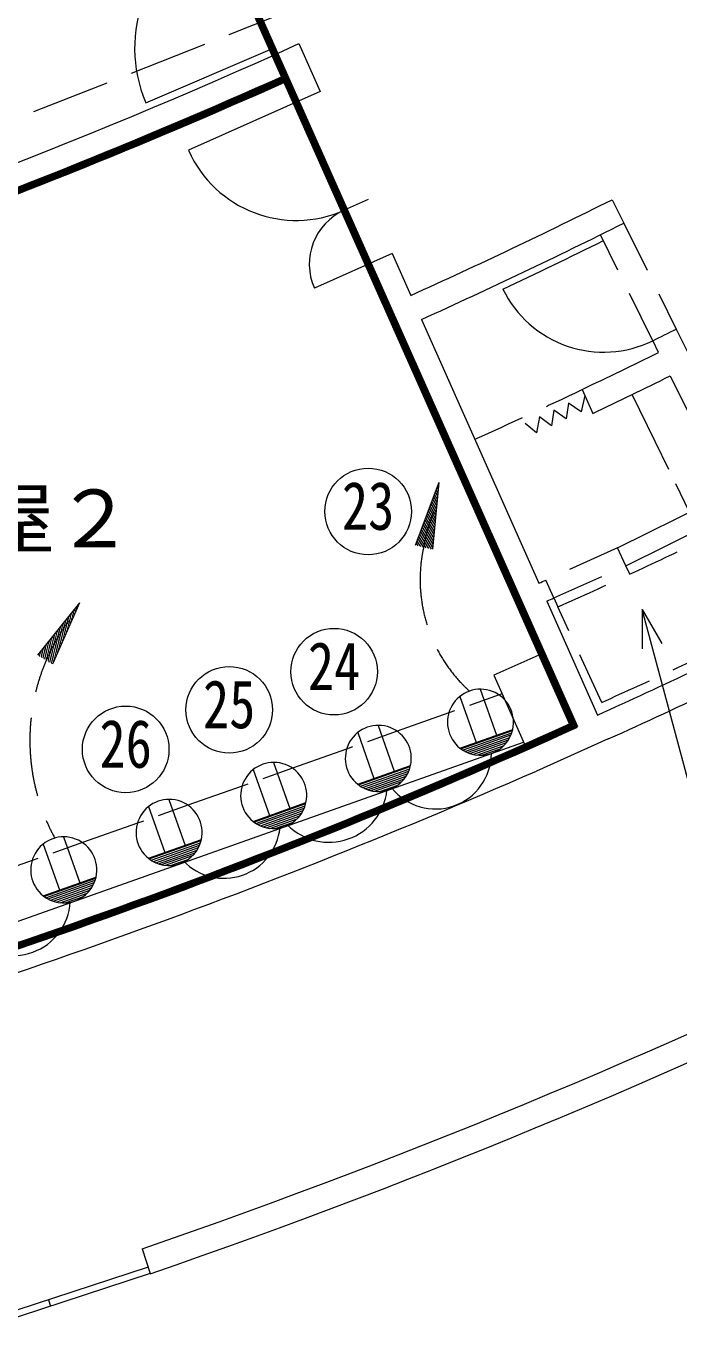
# Model space of a CAD drawing. Units: millimetres, scale not verified. Extents: x -33719 to 22651, y -21066 to 18138.
# Drawn here: x 5249 to 10225, y -14250 to -4248 of the extents above; entities that cross this region are included whole.
import ezdxf
from ezdxf.enums import TextEntityAlignment as Align

# ---------------------------------------------------------------- set-up
doc = ezdxf.new("R2010")
doc.units = ezdxf.units.MM
doc.header["$LTSCALE"] = 200
for name, pattern in [('DASHED1', [1.8, 1.2, -0.6]), ('DASHED2', [3, 2, -1]), ('DASHED3', [4, 3, -1])]:
    doc.linetypes.add(name, pattern=pattern)
for name, color, linetype, lineweight in [('1-0_121', 7, 'Continuous', 9), ('1-F', 1, 'Continuous', 35), ('8-1', 7, 'Continuous', 9), ('8-2', 7, 'Continuous', 9)]:
    doc.layers.add(name, color=color, linetype=linetype, lineweight=lineweight)
doc.styles.add('HGｺﾞｼｯｸE', font='')
doc.styles.add('ＭＳ ゴシック', font='')
doc.styles.get('HGｺﾞｼｯｸE').set_extended_font_data('HGｺﾞｼｯｸE')
doc.styles.get('ＭＳ ゴシック').set_extended_font_data('MS Gothic')

msp = doc.modelspace()

# ---------------------------------------------------------------- linework, layer by layer
at = {"layer": '1-0_121'}
for p, q in [((7328.4, -4380.3), (7491.1, -4745.7)), ((6160.5, -4830.1), (7125.8, -4416.8)), ((7227.4, -4645.2), (7308.4, -4827.1)), ((7491.1, -4745.7), (6486.2, -5193.1)), ((7857.2, -5567.9), (7674.5, -5649.3)), ((9716.5, -5569.3), (9805.3, -5748.5)), ((8040.2, -5979), (7446.4, -6243.4)), ((8040.2, -5979), (8182.6, -6298.8)), ((7857.5, -6060.4), (9179.5, -9029.5)), ((8263.9, -6481.5), (9158.8, -8491.3)), ((10205.1, -6554.8), (11271.1, -8705.1)), ((10070.8, -6733), (10026.7, -6643.6)), ((10159.1, -6912.5), (10601.1, -7804)), ((9487, -7015.9), (9568.4, -7198.7)), ((10043.9, -7411.6), (9868.7, -7054.4)), ((9756.9, -8222.5), (10601.1, -7804)), ((9820.6, -8358.3), (10667.7, -7938.4)), ((9820.6, -8358.3), (9756.9, -8222.5)), ((9273.2, -8604.1), (9211.2, -8467.6)), ((9219.8, -8628.4), (9606.2, -9496.3)), ((9946.5, -8692.2), (10096.5, -8952)), ((9946.5, -8692.2), (9946.5, -8992.2)), ((10980.7, -12551.7), (9946.5, -8692.2)), ((9179.5, -9029.5), (8814, -9192.2)), ((8814, -9192.2), (9058.1, -9740.3)), ((8878, -9335.8), (8855.3, -9343.8)), ((8471.1, -9479.8), (8076.5, -9619.6)), ((9687.5, -9679), (9139.4, -9923)), ((2304.2, -12088), (9041.2, -9702.3)), ((7692, -9755.7), (7278.9, -9902)), ((6894.4, -10038.2), (6481.9, -10184.2)), ((6096.3, -10320.8), (5677.8, -10469)), ((5293.2, -10605.2), (4871.6, -10754.5)), ((6132.5, -13563.6), (6194.2, -13752.1)), ((6178.7, -13704.6), (4657.9, -14202)), ((6194.2, -13752.1), (4673.5, -14249.5)), ((5418.3, -13953.3), (5433.9, -14000.8))]:
    msp.add_line(p, q, dxfattribs=at)
at = {"layer": '1-0_121', "linetype": 'DASHED2'}
for p, q in [((9805.3, -5748.5), (10205.1, -6554.8)), ((10025.9, -6643.7), (9627.8, -5836.5)), ((9756.9, -8222.5), (9211.2, -8467.6)), ((9273.2, -8604.1), (9820.6, -8358.3)), ((9850.7, -8423.2), (9820.6, -8358.3)), ((9273.2, -8604.1), (9303.8, -8672.9)), ((9637.2, -9400.2), (9303.8, -8672.9))]:
    msp.add_line(p, q, dxfattribs=at)
at = {"layer": '1-0_121', "linetype": 'DASHED1'}
for p, q in [((10307.8, -7949.4), (10043.9, -7411.6)), ((8855.3, -9343.8), (8471.1, -9479.8)), ((8076.5, -9619.6), (7692, -9755.7)), ((7278.9, -9902), (6894.4, -10038.2)), ((6481.9, -10184.2), (6096.3, -10320.8)), ((5677.8, -10469), (5293.2, -10605.2))]:
    msp.add_line(p, q, dxfattribs=at)
at = {"layer": '1-0_121'}
msp.add_lwpolyline([(9507.4, -7061.6), (9479.4, -7185.6), (9383.5, -7120.3), (9366.4, -7239), (9271.8, -7173), (9253.6, -7291.9), (9161.8, -7224.4), (9140.1, -7344.8), (9054.5, -7274.3)], dxfattribs=at)
for centre, radius, start, end in [((7125.8, -4416.8), 1050, 114, 203.18147), ((-10760.3, 35510), 43800, 287.11826, 294.39244), ((-10760.3, 35510), 44000, 287.11826, 294.13022), ((7308.4, -4827.1), 900, 204, 294), ((-10760.3, 35510), 45900, 294.37448, 296.49482), ((7857.5, -6060.4), 450, 114, 204), ((-10760.3, 35510), 46100, 294.37286, 296.49428), ((-10760.3, 35510), 46150, 295.19279, 296.24809), ((9650, -5881.3), 850, 205.72044, 296.24809), ((-10664, 35557), 47000, 296.11809, 296.3619), ((-10760.3, 35510), 47100, 295.45992, 296.24908), ((-10760.3, 35510), 47300, 295.45375, 296.24886), ((-10760.3, 35510), 51900, 288.9947, 303.67294), ((-10760.3, 35510), 52100, 288.99134, 303.717), ((-10760.3, 35510), 48300, 294.35588, 294.42415), ((-10760.3, 35510), 48450, 294.35478, 294.42415), ((-10760.3, 35510), 49400, 294.34795, 296.25401), ((-10760.3, 35510), 49600, 294.34655, 296.48599), ((-10760.3, 35510), 49400, 285.34795, 293.65205), ((-10760.3, 35510), 49600, 285.34655, 293.65345)]:
    msp.add_arc(centre, radius, start, end, dxfattribs=at)
at = {"layer": '1-0_121', "linetype": 'DASHED2'}
for centre, radius, start, end in [((-10760.3, 35510), 47100, 294.36494, 295.45992), ((-10577.9, 35592.1), 48525, 294.18735, 295.60429), ((-10577.9, 35592.1), 49325, 294.1944, 295.58837)]:
    msp.add_arc(centre, radius, start, end, dxfattribs=at)
at = {"layer": '1-F'}
for p, q in [((6233, -2460.8), (9396.6, -9566.5)), ((6246.2, -2465.9), (9409.8, -9571.5)), ((6259.4, -2470.9), (9423, -9576.5)), ((6272.6, -2476), (9436.2, -9581.5)), ((6285.8, -2481), (9449.3, -9586.5))]:
    msp.add_line(p, q, dxfattribs=at)
for centre, radius, start, end in [((-10760.3, 35510), 41400, 278.1116, 298.33386), ((-10760.3, 35510), 41410, 278.12547, 298.34773), ((-10760.3, 35510), 41420, 278.13934, 298.3616), ((-10760.3, 35510), 41430, 278.15319, 298.37553), ((-10760.3, 35510), 41440, 278.16704, 298.38939), ((-10760.3, 35510), 43980, 284.84367, 294.10422), ((-10760.3, 35510), 43990, 284.85673, 294.1042), ((-10760.3, 35510), 44000, 284.86978, 294.10417), ((-10760.3, 35510), 44010, 284.88283, 294.10415), ((-10760.3, 35510), 44020, 284.89587, 294.10413), ((-9729.1, 32598.1), 46339.5, 284.55195, 294.44805), ((-9729.1, 32598.1), 46329.5, 284.56422, 294.43578), ((-9729.1, 32598.1), 46319.5, 284.57649, 294.42351), ((-9729.1, 32598.1), 46309.5, 284.58877, 294.41123), ((-9729.1, 32598.1), 46299.5, 284.60106, 294.39894)]:
    msp.add_arc(centre, radius, start, end, dxfattribs=at)
at = {"layer": '8-1'}
for p, q in [((8710.5, -9299.6), (8834.5, -9649.9)), ((8555.9, -9354.3), (8679.9, -9704.6)), ((7931.4, -9575.2), (8055.4, -9925.5)), ((7776.8, -9629.9), (7900.8, -9980.2)), ((8555.7, -9748.7), (8958.8, -9605.9)), ((8562.1, -9753.6), (8956.9, -9613.8)), ((8576.7, -9763.7), (8951.9, -9630.9)), ((8592.9, -9773.3), (8945.3, -9648.5)), ((8611, -9782.2), (8936.8, -9666.8)), ((8631.5, -9790.2), (8925.9, -9685.9)), ((8655.4, -9797), (8911.7, -9706.2)), ((8684.4, -9802), (8892.3, -9728.4)), ((8723.7, -9803.3), (8862.6, -9754.2)), ((7133.8, -9857.6), (7257.8, -10207.9)), ((7776.6, -10024.2), (8179.7, -9881.5)), ((7783, -10029.2), (8177.8, -9889.4)), ((6979.2, -9912.4), (7103.2, -10262.7)), ((7797.6, -10039.3), (8172.8, -9906.5)), ((7813.8, -10048.9), (8166.2, -9924.1)), ((7831.9, -10057.7), (8157.8, -9942.3)), ((7852.5, -10065.7), (8146.8, -9961.5)), ((7876.3, -10072.6), (8132.6, -9981.8)), ((7905.3, -10077.6), (8113.2, -10004)), ((7944.6, -10078.9), (8083.5, -10029.7)), ((6181.4, -10194), (6305.5, -10544.3)), ((6336, -10139.3), (6460.1, -10489.6)), ((6979, -10306.7), (7382.1, -10163.9)), ((6985.4, -10311.7), (7380.2, -10171.9)), ((7000, -10321.8), (7375.2, -10188.9)), ((7016.2, -10331.3), (7368.7, -10206.5)), ((7034.3, -10340.2), (7360.2, -10224.8)), ((7054.9, -10348.2), (7349.2, -10243.9)), ((7078.7, -10355), (7335, -10264.3)), ((7107.7, -10360), (7315.6, -10286.4)), ((7147, -10361.4), (7285.9, -10312.2)), ((5378, -10479.3), (5502.1, -10829.6)), ((5532.6, -10424.5), (5656.7, -10774.8)), ((6181.2, -10588.3), (6584.3, -10445.6)), ((6187.6, -10593.3), (6582.4, -10453.5)), ((6202.3, -10603.4), (6577.4, -10470.6)), ((6218.4, -10613), (6570.9, -10488.2)), ((6236.5, -10621.8), (6562.4, -10506.5)), ((6257.1, -10629.8), (6551.5, -10525.6)), ((6280.9, -10636.7), (6537.2, -10545.9)), ((6309.9, -10641.7), (6517.8, -10568.1)), ((6349.3, -10643), (6488.1, -10593.9)), ((5377.8, -10873.6), (5780.9, -10730.8)), ((5384.3, -10878.6), (5779.1, -10738.8)), ((5398.9, -10888.7), (5774.1, -10755.8)), ((5415.1, -10898.2), (5767.5, -10773.4)), ((5433.2, -10907.1), (5759, -10791.7)), ((5453.7, -10915.1), (5748.1, -10810.8)), ((5477.6, -10921.9), (5733.8, -10831.2)), ((5506.6, -10926.9), (5714.4, -10853.3)), ((5545.9, -10928.3), (5684.7, -10879.1))]:
    msp.add_line(p, q, dxfattribs=at)
for centre, start, end in [((8712.7, -9551.6), 347.5536, 231.44655), ((7933.6, -9827.2), 347.5536, 231.44655), ((8712.7, -9551.6), 231.44655, 347.55345), ((7136, -10109.6), 347.5536, 231.44655), ((7933.6, -9827.2), 231.44655, 347.55345), ((6338.2, -10391.3), 347.5536, 231.44655), ((7136, -10109.6), 231.44655, 347.55345), ((5534.9, -10676.5), 347.5536, 231.44655), ((6338.2, -10391.3), 231.44655, 347.55345), ((5534.9, -10676.5), 231.44655, 347.55345)]:
    msp.add_arc(centre, 252, start, end, dxfattribs=at)
at = {"layer": '8-2', "linetype": 'DASHED3'}
for p, q in [((4564.1, -5192.8), (8823.7, -3507.7)), ((8394.7, -7723.5), (8215.9, -8203.4)), ((8394.7, -7723.5), (8346.2, -8233.4)), ((5655, -8640.7), (5334.4, -9040.1)), ((5655, -8640.7), (5448.7, -9109.4))]:
    msp.add_line(p, q, dxfattribs=at)
at = {"layer": '8-2'}
for p, q in [((8366.9, -7798.2), (8384.9, -7827)), ((8373.5, -7780.5), (8387.2, -7802.4)), ((8380.1, -7762.8), (8389.5, -7777.9)), ((8386.7, -7745.1), (8391.9, -7753.4)), ((8393.3, -7727.4), (8394.2, -7728.9)), ((8333.9, -7886.8), (8373.2, -7949.6)), ((8340.5, -7869.1), (8375.5, -7925.1)), ((8347.1, -7851.4), (8377.9, -7900.6)), ((8353.7, -7833.7), (8380.2, -7876)), ((8360.3, -7816), (8382.5, -7851.5)), ((8294.3, -7993.1), (8359.2, -8096.8)), ((8300.9, -7975.4), (8361.5, -8072.3)), ((8307.5, -7957.7), (8363.9, -8047.7)), ((8314.1, -7940), (8366.2, -8023.2)), ((8320.7, -7922.3), (8368.5, -7998.7)), ((8327.3, -7904.5), (8370.9, -7974.1)), ((8254.6, -8099.4), (8337.3, -8231.3)), ((8261.2, -8081.7), (8347.5, -8219.4)), ((8267.8, -8064), (8349.9, -8194.9)), ((8274.5, -8046.3), (8352.2, -8170.4)), ((8281.1, -8028.6), (8354.5, -8145.9)), ((8287.7, -8010.8), (8356.9, -8121.3)), ((8221.6, -8188), (8233.9, -8207.6)), ((8228.2, -8170.3), (8254.6, -8212.3)), ((8234.8, -8152.6), (8275.2, -8217.1)), ((8241.4, -8134.9), (8295.9, -8221.8)), ((8248, -8117.1), (8316.6, -8226.6)), ((5616.9, -8688.1), (5623, -8713.2)), ((5628.7, -8673.4), (5633, -8690.7)), ((5640.6, -8658.6), (5642.9, -8668.1)), ((5652.4, -8643.9), (5652.8, -8645.6)), ((5534, -8791.3), (5553.6, -8871.1)), ((5545.9, -8776.6), (5563.5, -8848.6)), ((5557.7, -8761.8), (5573.4, -8826)), ((5569.5, -8747.1), (5583.3, -8803.4)), ((5581.4, -8732.3), (5593.3, -8780.9)), ((5593.2, -8717.6), (5603.2, -8758.3)), ((5605.1, -8702.9), (5613.1, -8735.8)), ((5451.2, -8894.5), (5484.1, -9029)), ((5463, -8879.8), (5494, -9006.4)), ((5474.9, -8865.1), (5504, -8983.9)), ((5486.7, -8850.3), (5513.9, -8961.3)), ((5498.5, -8835.6), (5523.8, -8938.8)), ((5510.4, -8820.8), (5533.7, -8916.2)), ((5522.2, -8806.1), (5543.6, -8893.7)), ((5368.4, -8997.8), (5386.5, -9071.7)), ((5380.2, -8983), (5404.6, -9082.7)), ((5392, -8968.3), (5422.7, -9093.7)), ((5403.9, -8953.5), (5440.9, -9104.7)), ((5415.7, -8938.8), (5454.3, -9096.6)), ((5427.5, -8924), (5464.3, -9074.1)), ((5439.4, -8909.3), (5474.2, -9051.5)), ((5344.7, -9027.3), (5350.2, -9049.7)), ((5356.5, -9012.5), (5368.3, -9060.7))]:
    msp.add_line(p, q, dxfattribs=at)
for centre in [(7856.3, -7945), (7596.6, -9166.2), (6796.8, -9457), (6007.5, -9758.3)]:
    msp.add_circle(centre, 330, dxfattribs=at)
at = {"layer": '8-2', "linetype": 'DASHED3'}
for centre, radius, start, end in [((9406.1, -8392), 1140.3, 157.44759, 171.20637), ((9398.2, -8464.9), 1146, 167.54171, 227.81335), ((6828.7, -9689.8), 1552.3, 144.14885, 208.533)]:
    msp.add_arc(centre, radius, start, end, dxfattribs=at)
at = {"layer": '8-2'}
for centre, radius, start, end in [((8369.4, -9785.6), 426.8, 218.81189, 359.53444), ((7557.1, -10020.8), 445.3, 224.83691, 353.73452), ((6757, -10311), 429.7, 223.9799, 354.18608), ((5153.3, -10897.1), 431.7, 222.45711, 356.71949)]:
    msp.add_arc(centre, radius, start, end, dxfattribs=at)

# ---------------------------------------------------------------- texts
at = {"layer": '1-0_121', "style": 'HGｺﾞｼｯｸE'}
msp.add_text('大楽屋２', height=439.9, dxfattribs=at).set_placement((3669.1, -8350.3), align=Align.BOTTOM_LEFT)
at = {"layer": '8-2', "style": 'ＭＳ ゴシック', "width": 0.8}
for s, p in [('23', (7656.3, -8195)), ('24', (7396.6, -9416.2)), ('25', (6596.8, -9707)), ('26', (5807.5, -10008.3))]:
    msp.add_text(s, height=366.6, dxfattribs=at).set_placement(p, align=Align.BOTTOM_LEFT)

doc.saveas('drawing.dxf')
